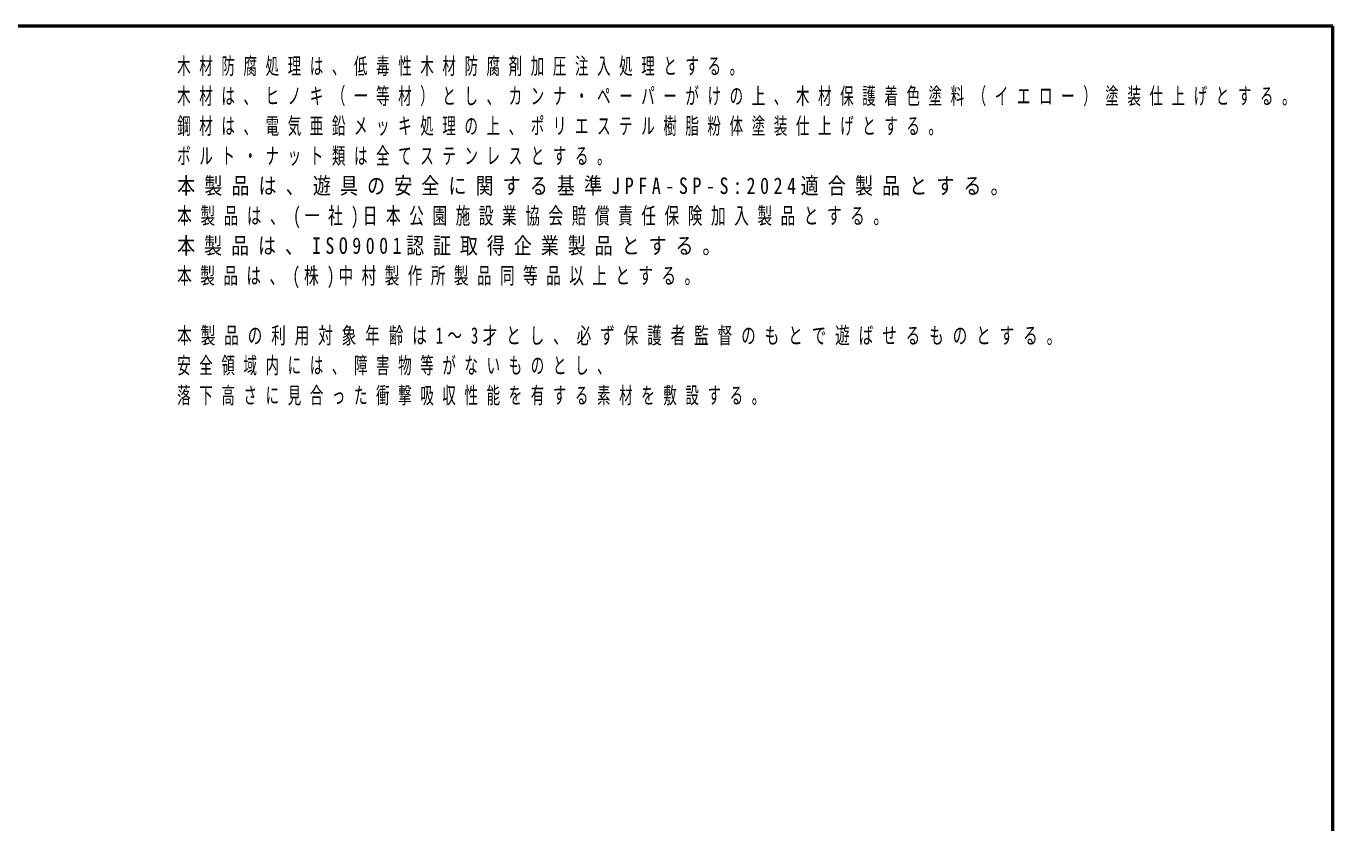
# Model space of a CAD drawing. Units: millimetres on the paper. Extents: x -385 to 0, y -12 to 267.
# Drawn here: x -174.5 to 0, y 160.6 to 267 of the extents above; entities that cross this region are included whole.
import ezdxf

# ---------------------------------------------------------------- set-up
doc = ezdxf.new("R2010")
doc.units = ezdxf.units.MM
doc.layers.add('CLASS1', color=7, linetype='Continuous')
doc.layers.add('LY_3', color=7, linetype='Continuous', lineweight=13)
doc.styles.add('ＭＳ ゴシック', font='')
doc.styles.get('ＭＳ ゴシック').set_extended_font_data('MS Gothic')

msp = doc.modelspace()

# ---------------------------------------------------------------- linework, layer by layer
at = {"layer": 'LY_3', "lineweight": 50}
for p, q in [((0, 267), (-385, 267)), ((0, 0), (0, 267))]:
    msp.add_line(p, q, dxfattribs=at)

# ---------------------------------------------------------------- texts
at = {"layer": 'CLASS1', "char_height": 2.199, "attachment_point": 1, "style": 'ＭＳ ゴシック'}
for s, insert in [('\\T1.64;\\W0.6;木材防腐処理は、低毒性木材防腐剤加圧注入処理とする。', (-154.356, 262.775)), ('\\T1.64;\\W0.6;木材は、ヒノキ（一等材）とし、カンナ・ペーパーがけの上、木材保護着色塗料（イエロー）塗装仕上げとする。', (-154.356, 258.775)), ('\\T1.64;\\W0.6;鋼材は、電気亜鉛メッキ処理の上、ポリエステル樹脂粉体塗装仕上げとする。', (-154.356, 254.775)), ('\\T1.64;\\W0.6;ボルト・ナット類は全てステンレスとする。', (-154.356, 250.775)), ('\\T1.51;\\W0.8;本製品は、遊具の安全に関する基準JPFA-SP-S:2024適合製品とする。', (-154.356, 246.775)), ('\\T1.59;\\W0.65;本製品は、(一社)日本公園施設業協会賠償責任保険加入製品とする。', (-154.356, 242.775)), ('\\T1.5;\\W0.8;本製品は、ISO9001認証取得企業製品とする。', (-154.356, 238.775)), ('\\T1.58;\\W0.65;本製品は、(株)中村製作所製品同等品以上とする。', (-154.356, 234.775)), ('\\T1.61;\\W0.65;本製品の利用対象年齢は1～3才とし、必ず保護者監督のもとで遊ばせるものとする。', (-154.356, 226.775)), ('\\T1.64;\\W0.6;安全領域内には、障害物等がないものとし、', (-154.356, 222.775)), ('\\T1.64;\\W0.6;落下高さに見合った衝撃吸収性能を有する素材を敷設する。', (-154.356, 218.775))]:
    msp.add_mtext(s, dxfattribs=dict(at, insert=insert))

doc.saveas('drawing.dxf')
